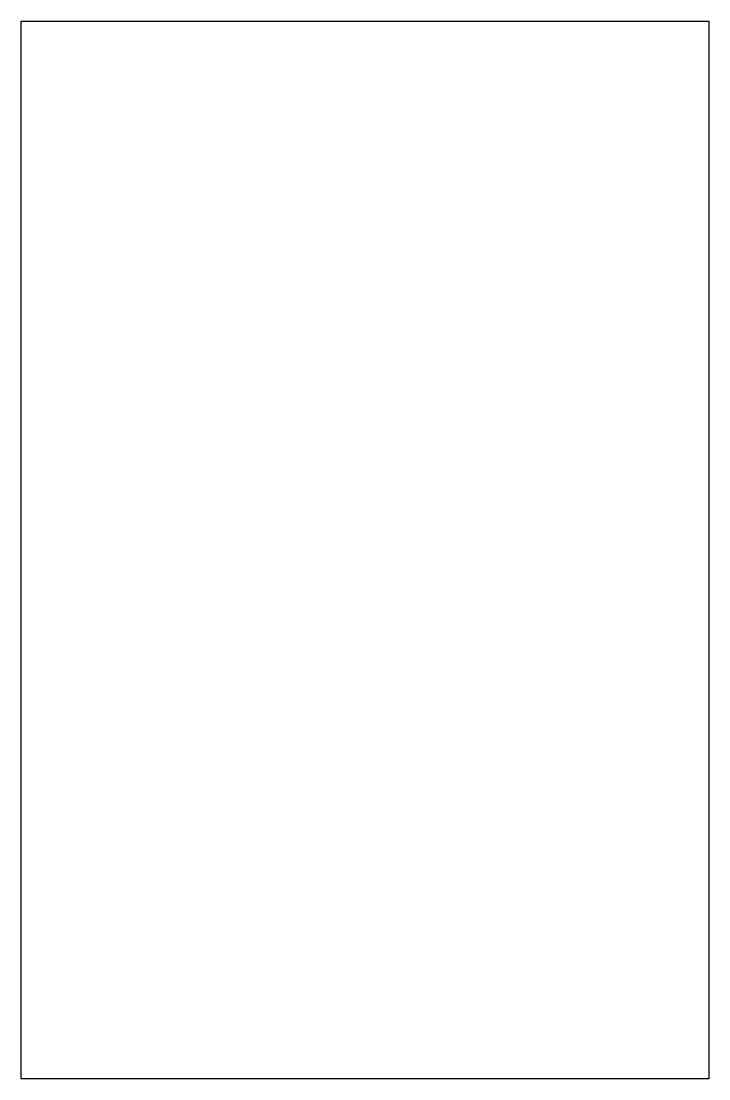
# Model space of a CAD drawing. Header units: millimetres. Extents: x 0 to 195, y 0 to 300.
import ezdxf

# ---------------------------------------------------------------- set-up
doc = ezdxf.new("R2010")
doc.units = ezdxf.units.MM
doc.layers.add('Mesh_cs003', color=7, linetype='CONTINUOUS')

msp = doc.modelspace()

# ---------------------------------------------------------------- linework, layer by layer
at = {"layer": 'Mesh_cs003'}
for p, q in [((0, 298.309, 1), (0, 300.074, 1)), ((0, 300.074, 1), (1.76471, 300.074, 1)), ((1.76471, 300.074, 1), (2.94118, 300.074, 1)), ((2.94118, 300.074, 1), (175, 300.074, 1)), ((175, 300.074, 1), (184.545, 300.074, 1)), ((184.545, 300.074, 1), (187.727, 300.074, 1)), ((187.727, 300.074, 1), (192.059, 300.074, 1)), ((192.059, 300.074, 1), (193.235, 300.074, 1)), ((193.235, 300.074, 1), (195, 300.074, 1)), ((195, 300.074, 1), (195, 298.309, 1)), ((0, 297.133, 1), (0, 298.309, 1)), ((0, 32.3617, 1), (0, 297.133, 1)), ((195, 298.309, 1), (195, 297.133, 1)), ((195, 297.133, 1), (195, 32.3617, 1)), ((0, 2.94118, 1), (0, 32.3617, 1)), ((195, 32.3617, 1), (195, 2.94118, 1)), ((0, 1.76471, 1), (0, 2.94118, 1)), ((0, 0, 1), (0, 1.76471, 1)), ((1.76471, 0, 1), (0, 0, 1)), ((2.94118, 0, 1), (1.76471, 0, 1)), ((175, 0, 1), (2.94118, 0, 1)), ((184.545, 0, 1), (175, 0, 1)), ((187.727, 0, 1), (184.545, 0, 1)), ((192.059, 0, 1), (187.727, 0, 1)), ((193.235, 0, 1), (192.059, 0, 1)), ((195, 0, 1), (193.235, 0, 1)), ((195, 2.94118, 1), (195, 1.76471, 1)), ((195, 1.76471, 1), (195, 0, 1))]:
    msp.add_line(p, q, dxfattribs=at)

doc.saveas('drawing.dxf')
